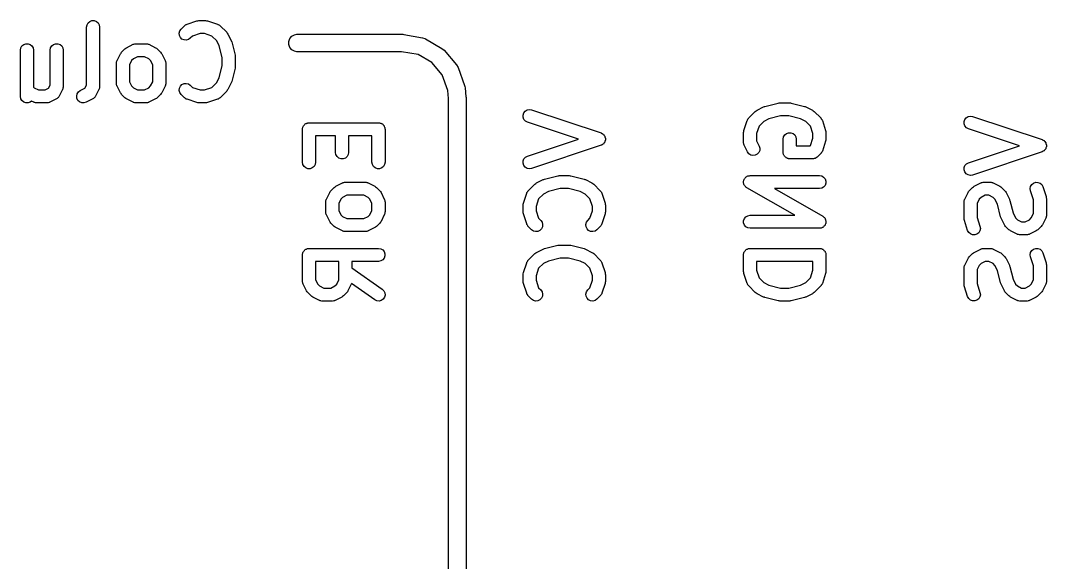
# Model space of a CAD drawing. Extents: x 105.4 to 186.8, y -135.5 to -88.6.
# Drawn here: x 166.42 to 178.24, y -129.3 to -123.06 of the extents above; entities that cross this region are included whole.
import ezdxf

# ---------------------------------------------------------------- set-up
doc = ezdxf.new("R2010")
doc.units = 0
doc.header["$MEASUREMENT"] = 0
doc.layers.add('BLACK', color=7, linetype='CONTINUOUS')

msp = doc.modelspace()

# ---------------------------------------------------------------- linework, layer by layer
at = {"layer": 'BLACK', "linetype": 'CONTINUOUS'}
for p, q in [((167.179, -123.133), (167.184, -123.107)), ((167.179, -123.801), (167.179, -123.133)), ((167.184, -123.107), (167.197, -123.085)), ((167.197, -123.085), (167.217, -123.068)), ((167.217, -123.068), (167.241, -123.059)), ((167.241, -123.059), (167.267, -123.059)), ((167.267, -123.059), (167.292, -123.068)), ((167.292, -123.068), (167.312, -123.085)), ((167.312, -123.085), (167.325, -123.107)), ((167.325, -123.107), (167.329, -123.133)), ((167.329, -123.133), (167.329, -123.819)), ((168.268, -123.156), (168.306, -123.118)), ((168.306, -123.118), (168.31, -123.115)), ((168.31, -123.115), (168.313, -123.112)), ((168.313, -123.112), (168.32, -123.108)), ((168.32, -123.108), (168.328, -123.103)), ((168.328, -123.103), (168.332, -123.102)), ((168.332, -123.102), (168.336, -123.1)), ((168.336, -123.1), (168.45, -123.062)), ((168.45, -123.062), (168.462, -123.06)), ((168.462, -123.06), (168.474, -123.058)), ((168.474, -123.058), (168.55, -123.058)), ((168.55, -123.058), (168.562, -123.06)), ((168.562, -123.06), (168.573, -123.062)), ((168.573, -123.062), (168.688, -123.1)), ((168.688, -123.1), (168.692, -123.102)), ((168.692, -123.102), (168.696, -123.103)), ((168.696, -123.103), (168.703, -123.108)), ((168.703, -123.108), (168.711, -123.112)), ((168.711, -123.112), (168.713, -123.115)), ((168.713, -123.115), (168.717, -123.118)), ((168.717, -123.118), (168.793, -123.194)), ((168.246, -123.203), (168.253, -123.177)), ((168.249, -123.229), (168.246, -123.203)), ((168.26, -123.252), (168.249, -123.229)), ((168.253, -123.177), (168.268, -123.156)), ((168.278, -123.271), (168.26, -123.252)), ((168.302, -123.282), (168.278, -123.271)), ((168.374, -123.262), (168.353, -123.277)), ((168.4, -123.237), (168.374, -123.262)), ((168.486, -123.208), (168.4, -123.237)), ((168.538, -123.208), (168.486, -123.208)), ((168.623, -123.237), (168.538, -123.208)), ((168.679, -123.292), (168.623, -123.237)), ((168.793, -123.194), (168.8, -123.204)), ((168.8, -123.204), (168.807, -123.214)), ((168.807, -123.214), (168.845, -123.29)), ((169.509, -123.299), (169.521, -123.266)), ((169.521, -123.266), (169.543, -123.239)), ((169.543, -123.239), (169.574, -123.222)), ((169.574, -123.222), (169.6, -123.217)), ((169.6, -123.217), (170.824, -123.217)), ((170.824, -123.217), (170.832, -123.219)), ((170.832, -123.219), (170.832, -123.219)), ((170.832, -123.219), (171.05, -123.257)), ((171.05, -123.257), (171.075, -123.266)), ((171.075, -123.266), (171.082, -123.269)), ((171.082, -123.269), (171.273, -123.379)), ((166.418, -123.4), (166.422, -123.374)), ((166.422, -123.374), (166.435, -123.351)), ((166.435, -123.351), (166.455, -123.335)), ((166.455, -123.335), (166.48, -123.326)), ((166.48, -123.326), (166.506, -123.326)), ((166.506, -123.326), (166.53, -123.335)), ((166.53, -123.335), (166.55, -123.351)), ((166.55, -123.351), (166.563, -123.374)), ((166.563, -123.374), (166.568, -123.4)), ((166.76, -123.4), (166.765, -123.374)), ((166.765, -123.374), (166.778, -123.351)), ((166.778, -123.351), (166.798, -123.335)), ((166.798, -123.335), (166.822, -123.326)), ((166.822, -123.326), (166.848, -123.326)), ((166.848, -123.326), (166.873, -123.335)), ((166.873, -123.335), (166.893, -123.351)), ((166.893, -123.351), (166.906, -123.374)), ((166.906, -123.374), (166.91, -123.4)), ((167.582, -123.423), (167.62, -123.385)), ((167.62, -123.385), (167.63, -123.378)), ((167.63, -123.378), (167.64, -123.371)), ((167.64, -123.371), (167.716, -123.332)), ((167.716, -123.332), (167.72, -123.331)), ((167.72, -123.331), (167.724, -123.329)), ((167.724, -123.329), (167.733, -123.328)), ((167.733, -123.328), (167.741, -123.325)), ((167.741, -123.325), (167.745, -123.325)), ((167.745, -123.325), (167.75, -123.325)), ((167.75, -123.325), (167.864, -123.325)), ((167.864, -123.325), (167.868, -123.325)), ((167.868, -123.325), (167.873, -123.325)), ((167.873, -123.325), (167.881, -123.328)), ((167.881, -123.328), (167.89, -123.329)), ((167.89, -123.329), (167.893, -123.331)), ((167.893, -123.331), (167.898, -123.332)), ((167.898, -123.332), (167.974, -123.371)), ((167.974, -123.371), (167.983, -123.378)), ((167.983, -123.378), (167.993, -123.385)), ((167.993, -123.385), (168.031, -123.423)), ((168.328, -123.284), (168.302, -123.282)), ((168.353, -123.277), (168.328, -123.284)), ((168.708, -123.35), (168.679, -123.292)), ((168.741, -123.485), (168.708, -123.35)), ((168.845, -123.29), (168.848, -123.298)), ((168.848, -123.298), (168.851, -123.305)), ((168.851, -123.305), (168.889, -123.458)), ((169.509, -123.335), (169.509, -123.299)), ((169.521, -123.368), (169.509, -123.335)), ((169.543, -123.395), (169.521, -123.368)), ((171.273, -123.379), (171.3, -123.401)), ((166.418, -123.933), (166.418, -123.4)), ((166.568, -123.4), (166.568, -123.826)), ((166.76, -123.801), (166.76, -123.4)), ((166.91, -123.4), (166.91, -123.819)), ((167.53, -123.518), (167.568, -123.442)), ((167.568, -123.442), (167.576, -123.433)), ((167.576, -123.433), (167.582, -123.423)), ((167.718, -123.499), (167.697, -123.52)), ((167.767, -123.475), (167.718, -123.499)), ((167.846, -123.475), (167.767, -123.475)), ((167.896, -123.499), (167.846, -123.475)), ((167.917, -123.52), (167.896, -123.499)), ((168.031, -123.423), (168.038, -123.433)), ((168.038, -123.433), (168.045, -123.442)), ((168.045, -123.442), (168.083, -123.518)), ((168.741, -123.581), (168.741, -123.485)), ((168.889, -123.458), (168.89, -123.467)), ((168.89, -123.467), (168.891, -123.476)), ((168.891, -123.476), (168.891, -123.59)), ((169.574, -123.412), (169.543, -123.395)), ((169.6, -123.417), (169.574, -123.412)), ((170.806, -123.417), (169.6, -123.417)), ((170.997, -123.451), (170.806, -123.417)), ((171.158, -123.543), (170.997, -123.451)), ((171.3, -123.401), (171.442, -123.57)), ((167.522, -123.552), (167.523, -123.548)), ((167.522, -123.781), (167.522, -123.552)), ((167.523, -123.543), (167.525, -123.535)), ((167.523, -123.548), (167.523, -123.543)), ((167.525, -123.535), (167.527, -123.526)), ((167.527, -123.526), (167.529, -123.523)), ((167.529, -123.523), (167.53, -123.518)), ((167.697, -123.52), (167.672, -123.57)), ((167.672, -123.57), (167.672, -123.763)), ((167.941, -123.57), (167.917, -123.52)), ((167.941, -123.763), (167.941, -123.57)), ((168.083, -123.518), (168.085, -123.523)), ((168.085, -123.523), (168.087, -123.526)), ((168.087, -123.526), (168.088, -123.535)), ((168.088, -123.535), (168.091, -123.543)), ((168.091, -123.543), (168.091, -123.548)), ((168.091, -123.548), (168.091, -123.552)), ((168.091, -123.552), (168.091, -123.781)), ((168.708, -123.716), (168.741, -123.581)), ((168.889, -123.608), (168.851, -123.761)), ((168.89, -123.599), (168.889, -123.608)), ((168.891, -123.59), (168.89, -123.599)), ((171.277, -123.685), (171.158, -123.543)), ((171.442, -123.57), (171.459, -123.6)), ((171.459, -123.6), (171.534, -123.808)), ((168.679, -123.774), (168.708, -123.716)), ((171.342, -123.864), (171.277, -123.685)), ((166.568, -123.826), (166.575, -123.833)), ((166.575, -123.833), (166.625, -123.858)), ((166.625, -123.858), (166.703, -123.858)), ((166.703, -123.858), (166.741, -123.839)), ((166.741, -123.839), (166.76, -123.801)), ((166.903, -123.852), (166.864, -123.928)), ((166.904, -123.848), (166.903, -123.852)), ((166.906, -123.844), (166.904, -123.848)), ((166.907, -123.836), (166.906, -123.844)), ((166.91, -123.827), (166.907, -123.836)), ((166.91, -123.819), (166.91, -123.823)), ((166.91, -123.823), (166.91, -123.827)), ((167.107, -123.866), (167.16, -123.839)), ((167.16, -123.839), (167.179, -123.801)), ((167.322, -123.852), (167.283, -123.928)), ((167.323, -123.848), (167.322, -123.852)), ((167.325, -123.844), (167.323, -123.848)), ((167.326, -123.836), (167.325, -123.844)), ((167.329, -123.827), (167.326, -123.836)), ((167.329, -123.819), (167.329, -123.823)), ((167.329, -123.823), (167.329, -123.827)), ((167.523, -123.785), (167.522, -123.781)), ((167.523, -123.789), (167.523, -123.785)), ((167.525, -123.798), (167.523, -123.789)), ((167.527, -123.806), (167.525, -123.798)), ((167.529, -123.81), (167.527, -123.806)), ((167.53, -123.814), (167.529, -123.81)), ((167.568, -123.89), (167.53, -123.814)), ((167.672, -123.763), (167.697, -123.812)), ((167.697, -123.812), (167.718, -123.833)), ((167.718, -123.833), (167.767, -123.858)), ((167.767, -123.858), (167.846, -123.858)), ((167.846, -123.858), (167.896, -123.833)), ((167.896, -123.833), (167.917, -123.812)), ((167.917, -123.812), (167.941, -123.763)), ((168.083, -123.814), (168.045, -123.89)), ((168.085, -123.81), (168.083, -123.814)), ((168.087, -123.806), (168.085, -123.81)), ((168.088, -123.798), (168.087, -123.806)), ((168.091, -123.789), (168.088, -123.798)), ((168.091, -123.781), (168.091, -123.785)), ((168.091, -123.785), (168.091, -123.789)), ((168.246, -123.863), (168.249, -123.837)), ((168.253, -123.888), (168.246, -123.863)), ((168.249, -123.837), (168.26, -123.814)), ((168.26, -123.814), (168.278, -123.795)), ((168.278, -123.795), (168.302, -123.784)), ((168.302, -123.784), (168.328, -123.782)), ((168.328, -123.782), (168.353, -123.789)), ((168.353, -123.789), (168.374, -123.804)), ((168.374, -123.804), (168.4, -123.829)), ((168.4, -123.829), (168.486, -123.858)), ((168.486, -123.858), (168.538, -123.858)), ((168.538, -123.858), (168.623, -123.829)), ((168.623, -123.829), (168.679, -123.774)), ((168.8, -123.862), (168.793, -123.872)), ((168.807, -123.852), (168.8, -123.862)), ((168.845, -123.776), (168.807, -123.852)), ((168.848, -123.768), (168.845, -123.776)), ((168.851, -123.761), (168.848, -123.768)), ((171.534, -123.808), (171.537, -123.82)), ((171.537, -123.82), (171.54, -123.833)), ((171.54, -123.833), (171.549, -123.939)), ((166.422, -123.959), (166.418, -123.933)), ((166.435, -123.981), (166.422, -123.959)), ((166.455, -123.998), (166.435, -123.981)), ((166.831, -123.962), (166.755, -124)), ((166.84, -123.955), (166.831, -123.962)), ((166.849, -123.949), (166.84, -123.955)), ((166.85, -123.948), (166.849, -123.949)), ((166.852, -123.946), (166.85, -123.948)), ((166.858, -123.937), (166.852, -123.946)), ((166.864, -123.928), (166.858, -123.937)), ((167.065, -123.928), (167.071, -123.903)), ((167.068, -123.954), (167.065, -123.928)), ((167.08, -123.978), (167.068, -123.954)), ((167.071, -123.903), (167.086, -123.881)), ((167.099, -123.995), (167.08, -123.978)), ((167.086, -123.881), (167.107, -123.866)), ((167.25, -123.962), (167.174, -124)), ((167.259, -123.955), (167.25, -123.962)), ((167.268, -123.949), (167.259, -123.955)), ((167.269, -123.948), (167.268, -123.949)), ((167.271, -123.946), (167.269, -123.948)), ((167.277, -123.937), (167.271, -123.946)), ((167.283, -123.928), (167.277, -123.937)), ((167.576, -123.9), (167.568, -123.89)), ((167.582, -123.91), (167.576, -123.9)), ((167.62, -123.948), (167.582, -123.91)), ((167.63, -123.955), (167.62, -123.948)), ((167.64, -123.962), (167.63, -123.955)), ((167.716, -124), (167.64, -123.962)), ((167.974, -123.962), (167.898, -124)), ((167.983, -123.955), (167.974, -123.962)), ((167.993, -123.948), (167.983, -123.955)), ((168.031, -123.91), (167.993, -123.948)), ((168.038, -123.9), (168.031, -123.91)), ((168.045, -123.89), (168.038, -123.9)), ((168.268, -123.91), (168.253, -123.888)), ((168.306, -123.948), (168.268, -123.91)), ((168.31, -123.95), (168.306, -123.948)), ((168.313, -123.954), (168.31, -123.95)), ((168.32, -123.958), (168.313, -123.954)), ((168.328, -123.963), (168.32, -123.958)), ((168.332, -123.964), (168.328, -123.963)), ((168.336, -123.966), (168.332, -123.964)), ((168.45, -124.004), (168.336, -123.966)), ((168.688, -123.966), (168.573, -124.004)), ((168.692, -123.964), (168.688, -123.966)), ((168.696, -123.963), (168.692, -123.964)), ((168.703, -123.958), (168.696, -123.963)), ((168.711, -123.954), (168.703, -123.958)), ((168.713, -123.95), (168.711, -123.954)), ((168.717, -123.948), (168.713, -123.95)), ((168.793, -123.872), (168.717, -123.948)), ((171.35, -123.956), (171.342, -123.864)), ((171.35, -134.802), (171.35, -123.956)), ((171.549, -123.939), (171.55, -123.943)), ((171.55, -123.943), (171.55, -134.819)), ((166.48, -124.007), (166.455, -123.998)), ((166.506, -124.007), (166.48, -124.007)), ((166.53, -123.998), (166.506, -124.007)), ((166.545, -123.986), (166.53, -123.998)), ((166.573, -124), (166.545, -123.986)), ((166.577, -124.001), (166.573, -124)), ((166.581, -124.003), (166.577, -124.001)), ((166.59, -124.005), (166.581, -124.003)), ((166.598, -124.007), (166.59, -124.005)), ((166.603, -124.007), (166.598, -124.007)), ((166.607, -124.008), (166.603, -124.007)), ((166.721, -124.008), (166.607, -124.008)), ((166.725, -124.007), (166.721, -124.008)), ((166.73, -124.007), (166.725, -124.007)), ((166.738, -124.005), (166.73, -124.007)), ((166.747, -124.003), (166.738, -124.005)), ((166.751, -124.001), (166.747, -124.003)), ((166.755, -124), (166.751, -124.001)), ((167.123, -124.006), (167.099, -123.995)), ((167.149, -124.007), (167.123, -124.006)), ((167.174, -124), (167.149, -124.007)), ((167.72, -124.001), (167.716, -124)), ((167.724, -124.003), (167.72, -124.001)), ((167.733, -124.005), (167.724, -124.003)), ((167.741, -124.007), (167.733, -124.005)), ((167.745, -124.007), (167.741, -124.007)), ((167.75, -124.008), (167.745, -124.007)), ((167.864, -124.008), (167.75, -124.008)), ((167.868, -124.007), (167.864, -124.008)), ((167.873, -124.007), (167.868, -124.007)), ((167.881, -124.005), (167.873, -124.007)), ((167.89, -124.003), (167.881, -124.005)), ((167.893, -124.001), (167.89, -124.003)), ((167.898, -124), (167.893, -124.001)), ((168.462, -124.006), (168.45, -124.004)), ((168.474, -124.008), (168.462, -124.006)), ((168.55, -124.008), (168.474, -124.008)), ((168.562, -124.006), (168.55, -124.008)), ((168.573, -124.004), (168.562, -124.006)), ((172.232, -124.102), (172.254, -124.088)), ((172.254, -124.088), (172.28, -124.083)), ((172.28, -124.083), (172.306, -124.087)), ((172.306, -124.087), (173.106, -124.353)), ((174.883, -124.105), (174.893, -124.098)), ((174.893, -124.098), (174.903, -124.091)), ((174.903, -124.091), (174.979, -124.053)), ((174.979, -124.053), (174.987, -124.05)), ((174.987, -124.05), (174.994, -124.047)), ((174.994, -124.047), (175.147, -124.009)), ((175.147, -124.009), (175.156, -124.008)), ((175.156, -124.008), (175.165, -124.007)), ((175.165, -124.007), (175.279, -124.007)), ((175.279, -124.007), (175.288, -124.008)), ((175.288, -124.008), (175.297, -124.009)), ((175.297, -124.009), (175.45, -124.047)), ((175.45, -124.047), (175.457, -124.05)), ((175.457, -124.05), (175.465, -124.053)), ((175.465, -124.053), (175.541, -124.091)), ((175.541, -124.091), (175.551, -124.098)), ((175.551, -124.098), (175.561, -124.105)), ((172.208, -124.147), (172.216, -124.122)), ((172.208, -124.173), (172.208, -124.147)), ((172.218, -124.197), (172.208, -124.173)), ((172.216, -124.122), (172.232, -124.102)), ((172.235, -124.217), (172.218, -124.197)), ((172.258, -124.229), (172.235, -124.217)), ((174.751, -124.325), (174.789, -124.21)), ((174.789, -124.21), (174.791, -124.207)), ((174.791, -124.207), (174.792, -124.202)), ((174.792, -124.202), (174.797, -124.195)), ((174.797, -124.195), (174.801, -124.188)), ((174.801, -124.188), (174.804, -124.185)), ((174.804, -124.185), (174.807, -124.181)), ((174.807, -124.181), (174.883, -124.105)), ((175.039, -124.191), (174.981, -124.22)), ((175.174, -124.157), (175.039, -124.191)), ((175.27, -124.157), (175.174, -124.157)), ((175.405, -124.191), (175.27, -124.157)), ((175.463, -124.22), (175.405, -124.191)), ((175.561, -124.105), (175.637, -124.181)), ((175.637, -124.181), (175.639, -124.185)), ((175.639, -124.185), (175.643, -124.188)), ((175.643, -124.188), (175.647, -124.195)), ((175.647, -124.195), (175.652, -124.202)), ((175.652, -124.202), (175.653, -124.207)), ((175.653, -124.207), (175.655, -124.21)), ((175.655, -124.21), (175.693, -124.325)), ((177.288, -124.223), (177.296, -124.198)), ((177.296, -124.198), (177.312, -124.178)), ((177.312, -124.178), (177.334, -124.164)), ((177.334, -124.164), (177.36, -124.159)), ((177.36, -124.159), (177.386, -124.163)), ((177.386, -124.163), (178.186, -124.43)), ((169.667, -124.31), (169.668, -124.304)), ((169.667, -124.691), (169.667, -124.31)), ((169.668, -124.297), (169.67, -124.291)), ((169.668, -124.304), (169.668, -124.297)), ((169.67, -124.291), (169.671, -124.285)), ((169.671, -124.285), (169.675, -124.279)), ((169.675, -124.279), (169.677, -124.273)), ((169.677, -124.273), (169.681, -124.268)), ((169.681, -124.268), (169.684, -124.262)), ((169.684, -124.262), (169.689, -124.258)), ((169.689, -124.258), (169.694, -124.253)), ((169.694, -124.253), (169.699, -124.25)), ((169.699, -124.25), (169.704, -124.245)), ((169.704, -124.245), (169.711, -124.243)), ((169.711, -124.243), (169.716, -124.24)), ((169.716, -124.24), (169.723, -124.239)), ((169.723, -124.239), (169.729, -124.236)), ((169.729, -124.236), (169.735, -124.236)), ((169.735, -124.236), (169.742, -124.235)), ((169.742, -124.235), (170.542, -124.235)), ((170.542, -124.235), (170.548, -124.236)), ((170.548, -124.236), (170.555, -124.236)), ((170.555, -124.236), (170.561, -124.239)), ((170.561, -124.239), (170.568, -124.24)), ((170.568, -124.24), (170.573, -124.243)), ((170.573, -124.243), (170.579, -124.245)), ((170.579, -124.245), (170.584, -124.25)), ((170.584, -124.25), (170.59, -124.253)), ((170.59, -124.253), (170.594, -124.258)), ((170.594, -124.258), (170.599, -124.262)), ((170.599, -124.262), (170.603, -124.268)), ((170.603, -124.268), (170.607, -124.273)), ((170.607, -124.273), (170.609, -124.279)), ((170.609, -124.279), (170.612, -124.285)), ((170.612, -124.285), (170.614, -124.291)), ((170.614, -124.291), (170.616, -124.297)), ((170.616, -124.297), (170.616, -124.304)), ((170.616, -124.304), (170.617, -124.31)), ((170.617, -124.31), (170.617, -124.691)), ((172.845, -124.425), (172.258, -124.229)), ((174.749, -124.337), (174.751, -124.325)), ((174.926, -124.275), (174.897, -124.361)), ((174.981, -124.22), (174.926, -124.275)), ((175.518, -124.275), (175.463, -124.22)), ((175.547, -124.361), (175.518, -124.275)), ((175.693, -124.325), (175.695, -124.337)), ((177.288, -124.249), (177.288, -124.223)), ((177.298, -124.273), (177.288, -124.249)), ((177.315, -124.293), (177.298, -124.273)), ((177.338, -124.305), (177.315, -124.293)), ((177.925, -124.501), (177.338, -124.305)), ((170.048, -124.385), (169.817, -124.385)), ((169.817, -124.385), (169.817, -124.691)), ((170.048, -124.577), (170.048, -124.385)), ((170.467, -124.385), (170.198, -124.385)), ((170.198, -124.385), (170.198, -124.577)), ((170.467, -124.691), (170.467, -124.385)), ((172.258, -124.62), (172.845, -124.425)), ((173.106, -124.353), (173.107, -124.354)), ((173.107, -124.354), (173.109, -124.355)), ((173.109, -124.355), (173.119, -124.361)), ((173.119, -124.361), (173.129, -124.366)), ((173.129, -124.366), (173.13, -124.367)), ((173.13, -124.367), (173.132, -124.369)), ((173.132, -124.369), (173.139, -124.377)), ((173.139, -124.377), (173.146, -124.385)), ((173.146, -124.385), (173.147, -124.387)), ((173.147, -124.387), (173.148, -124.389)), ((173.148, -124.389), (173.151, -124.399)), ((173.151, -124.45), (173.148, -124.46)), ((173.151, -124.399), (173.155, -124.41)), ((173.155, -124.44), (173.151, -124.45)), ((173.155, -124.41), (173.155, -124.412)), ((173.155, -124.412), (173.156, -124.414)), ((173.156, -124.436), (173.155, -124.438)), ((173.155, -124.438), (173.155, -124.44)), ((173.156, -124.414), (173.156, -124.425)), ((173.156, -124.425), (173.156, -124.436)), ((174.747, -124.348), (174.749, -124.337)), ((174.747, -124.463), (174.747, -124.348)), ((174.897, -124.361), (174.897, -124.445)), ((174.897, -124.445), (174.927, -124.505)), ((175.204, -124.425), (175.209, -124.399)), ((175.204, -124.577), (175.204, -124.425)), ((175.209, -124.399), (175.222, -124.376)), ((175.222, -124.376), (175.242, -124.36)), ((175.242, -124.36), (175.266, -124.351)), ((175.266, -124.351), (175.292, -124.351)), ((175.292, -124.351), (175.317, -124.36)), ((175.317, -124.36), (175.337, -124.376)), ((175.337, -124.376), (175.35, -124.399)), ((175.35, -124.399), (175.354, -124.425)), ((175.354, -124.425), (175.354, -124.502)), ((175.518, -124.498), (175.547, -124.412)), ((175.547, -124.412), (175.547, -124.361)), ((175.693, -124.448), (175.655, -124.563)), ((175.695, -124.436), (175.693, -124.448)), ((175.695, -124.337), (175.697, -124.348)), ((175.697, -124.425), (175.695, -124.436)), ((175.697, -124.348), (175.697, -124.425)), ((178.186, -124.43), (178.187, -124.431)), ((178.187, -124.431), (178.189, -124.431)), ((178.189, -124.431), (178.199, -124.437)), ((178.199, -124.437), (178.209, -124.442)), ((178.209, -124.442), (178.21, -124.444)), ((178.21, -124.444), (178.212, -124.445)), ((178.212, -124.445), (178.219, -124.453)), ((178.219, -124.453), (178.226, -124.462)), ((173.106, -124.496), (172.306, -124.762)), ((173.107, -124.495), (173.106, -124.496)), ((173.109, -124.494), (173.107, -124.495)), ((173.119, -124.489), (173.109, -124.494)), ((173.129, -124.483), (173.119, -124.489)), ((173.13, -124.482), (173.129, -124.483)), ((173.132, -124.481), (173.13, -124.482)), ((173.139, -124.472), (173.132, -124.481)), ((173.146, -124.464), (173.139, -124.472)), ((173.147, -124.462), (173.146, -124.464)), ((173.148, -124.46), (173.147, -124.462)), ((174.748, -124.467), (174.747, -124.463)), ((174.747, -124.471), (174.748, -124.467)), ((174.75, -124.48), (174.747, -124.471)), ((174.751, -124.488), (174.75, -124.48)), ((174.754, -124.492), (174.751, -124.488)), ((174.755, -124.496), (174.754, -124.492)), ((174.793, -124.572), (174.755, -124.496)), ((174.808, -124.593), (174.793, -124.572)), ((174.933, -124.556), (174.923, -124.58)), ((174.927, -124.505), (174.935, -124.53)), ((174.935, -124.53), (174.933, -124.556)), ((175.354, -124.502), (175.515, -124.502)), ((175.515, -124.502), (175.518, -124.498)), ((175.652, -124.571), (175.647, -124.578)), ((175.653, -124.566), (175.652, -124.571)), ((175.655, -124.563), (175.653, -124.566)), ((177.338, -124.696), (177.925, -124.501)), ((178.186, -124.572), (177.386, -124.839)), ((178.187, -124.571), (178.186, -124.572)), ((178.189, -124.571), (178.187, -124.571)), ((178.199, -124.565), (178.189, -124.571)), ((178.209, -124.56), (178.199, -124.565)), ((178.21, -124.558), (178.209, -124.56)), ((178.212, -124.557), (178.21, -124.558)), ((178.219, -124.548), (178.212, -124.557)), ((178.226, -124.54), (178.219, -124.548)), ((178.226, -124.462), (178.227, -124.463)), ((178.227, -124.538), (178.226, -124.54)), ((178.227, -124.463), (178.228, -124.465)), ((178.228, -124.537), (178.227, -124.538)), ((178.228, -124.465), (178.231, -124.476)), ((178.231, -124.526), (178.228, -124.537)), ((178.231, -124.476), (178.235, -124.486)), ((178.235, -124.516), (178.231, -124.526)), ((178.235, -124.486), (178.235, -124.488)), ((178.235, -124.488), (178.236, -124.49)), ((178.236, -124.512), (178.235, -124.514)), ((178.235, -124.514), (178.235, -124.516)), ((178.236, -124.49), (178.236, -124.501)), ((178.236, -124.501), (178.236, -124.512)), ((170.052, -124.603), (170.048, -124.577)), ((170.065, -124.625), (170.052, -124.603)), ((170.085, -124.642), (170.065, -124.625)), ((170.11, -124.651), (170.085, -124.642)), ((170.136, -124.651), (170.11, -124.651)), ((170.16, -124.642), (170.136, -124.651)), ((170.18, -124.625), (170.16, -124.642)), ((170.193, -124.603), (170.18, -124.625)), ((170.198, -124.577), (170.193, -124.603)), ((172.208, -124.676), (172.218, -124.652)), ((172.208, -124.702), (172.208, -124.676)), ((172.218, -124.652), (172.235, -124.633)), ((172.235, -124.633), (172.258, -124.62)), ((174.83, -124.608), (174.808, -124.593)), ((174.856, -124.614), (174.83, -124.608)), ((174.881, -124.611), (174.856, -124.614)), ((174.905, -124.599), (174.881, -124.611)), ((174.923, -124.58), (174.905, -124.599)), ((175.205, -124.583), (175.204, -124.577)), ((175.205, -124.59), (175.205, -124.583)), ((175.207, -124.596), (175.205, -124.59)), ((175.209, -124.603), (175.207, -124.596)), ((175.212, -124.608), (175.209, -124.603)), ((175.214, -124.615), (175.212, -124.608)), ((175.218, -124.62), (175.214, -124.615)), ((175.222, -124.625), (175.218, -124.62)), ((175.227, -124.629), (175.222, -124.625)), ((175.231, -124.634), (175.227, -124.629)), ((175.237, -124.638), (175.231, -124.634)), ((175.242, -124.642), (175.237, -124.638)), ((175.248, -124.644), (175.242, -124.642)), ((175.253, -124.648), (175.248, -124.644)), ((175.26, -124.649), (175.253, -124.648)), ((175.266, -124.651), (175.26, -124.649)), ((175.273, -124.651), (175.266, -124.651)), ((175.279, -124.652), (175.273, -124.651)), ((175.546, -124.652), (175.279, -124.652)), ((175.549, -124.651), (175.546, -124.652)), ((175.552, -124.652), (175.549, -124.651)), ((175.562, -124.649), (175.552, -124.652)), ((175.571, -124.648), (175.562, -124.649)), ((175.574, -124.646), (175.571, -124.648)), ((175.577, -124.645), (175.574, -124.646)), ((175.585, -124.639), (175.577, -124.645)), ((175.594, -124.634), (175.585, -124.639)), ((175.596, -124.632), (175.594, -124.634)), ((175.599, -124.63), (175.596, -124.632)), ((175.637, -124.592), (175.599, -124.63)), ((175.639, -124.588), (175.637, -124.592)), ((175.643, -124.586), (175.639, -124.588)), ((175.647, -124.578), (175.643, -124.586)), ((169.671, -124.717), (169.667, -124.691)), ((169.684, -124.74), (169.671, -124.717)), ((169.704, -124.756), (169.684, -124.74)), ((169.729, -124.765), (169.704, -124.756)), ((169.755, -124.765), (169.729, -124.765)), ((169.779, -124.756), (169.755, -124.765)), ((169.799, -124.74), (169.779, -124.756)), ((169.812, -124.717), (169.799, -124.74)), ((169.817, -124.691), (169.812, -124.717)), ((170.471, -124.717), (170.467, -124.691)), ((170.484, -124.74), (170.471, -124.717)), ((170.504, -124.756), (170.484, -124.74)), ((170.529, -124.765), (170.504, -124.756)), ((170.555, -124.765), (170.529, -124.765)), ((170.579, -124.756), (170.555, -124.765)), ((170.599, -124.74), (170.579, -124.756)), ((170.612, -124.717), (170.599, -124.74)), ((170.617, -124.691), (170.612, -124.717)), ((172.216, -124.727), (172.208, -124.702)), ((172.232, -124.747), (172.216, -124.727)), ((172.254, -124.761), (172.232, -124.747)), ((172.28, -124.766), (172.254, -124.761)), ((172.306, -124.762), (172.28, -124.766)), ((177.288, -124.752), (177.298, -124.728)), ((177.288, -124.779), (177.288, -124.752)), ((177.296, -124.803), (177.288, -124.779)), ((177.312, -124.824), (177.296, -124.803)), ((177.298, -124.728), (177.315, -124.709)), ((177.315, -124.709), (177.338, -124.696)), ((170.132, -124.928), (170.135, -124.926)), ((170.135, -124.926), (170.144, -124.924)), ((170.144, -124.924), (170.152, -124.922)), ((170.152, -124.922), (170.157, -124.922)), ((170.157, -124.922), (170.161, -124.921)), ((170.161, -124.921), (170.39, -124.921)), ((170.39, -124.921), (170.394, -124.922)), ((170.394, -124.922), (170.398, -124.922)), ((170.398, -124.922), (170.407, -124.924)), ((170.407, -124.924), (170.415, -124.926)), ((170.415, -124.926), (170.419, -124.928)), ((172.363, -124.929), (172.439, -124.891)), ((172.439, -124.891), (172.447, -124.889)), ((172.447, -124.889), (172.454, -124.885)), ((172.454, -124.885), (172.607, -124.847)), ((172.607, -124.847), (172.616, -124.846)), ((172.616, -124.846), (172.625, -124.845)), ((172.625, -124.845), (172.739, -124.845)), ((172.739, -124.845), (172.748, -124.846)), ((172.748, -124.846), (172.757, -124.847)), ((172.757, -124.847), (172.91, -124.885)), ((172.91, -124.885), (172.917, -124.889)), ((172.917, -124.889), (172.925, -124.891)), ((172.925, -124.891), (173.001, -124.929)), ((174.747, -124.92), (174.748, -124.914)), ((174.748, -124.927), (174.747, -124.92)), ((174.748, -124.907), (174.75, -124.901)), ((174.748, -124.914), (174.748, -124.907)), ((174.75, -124.901), (174.751, -124.895)), ((174.751, -124.895), (174.755, -124.889)), ((174.755, -124.889), (174.757, -124.882)), ((174.757, -124.882), (174.761, -124.877)), ((174.761, -124.877), (174.764, -124.872)), ((174.764, -124.872), (174.769, -124.868)), ((174.769, -124.868), (174.774, -124.862)), ((174.774, -124.862), (174.779, -124.859)), ((174.779, -124.859), (174.784, -124.855)), ((174.784, -124.855), (174.79, -124.853)), ((174.79, -124.853), (174.796, -124.849)), ((174.796, -124.849), (174.803, -124.848)), ((174.803, -124.848), (174.809, -124.846)), ((174.809, -124.846), (174.815, -124.846)), ((174.815, -124.846), (174.822, -124.845)), ((174.822, -124.845), (175.622, -124.845)), ((175.622, -124.845), (175.648, -124.849)), ((175.648, -124.849), (175.67, -124.862)), ((175.67, -124.862), (175.687, -124.882)), ((175.687, -124.882), (175.696, -124.907)), ((175.696, -124.907), (175.696, -124.933)), ((177.334, -124.837), (177.312, -124.824)), ((177.36, -124.842), (177.334, -124.837)), ((177.386, -124.839), (177.36, -124.842)), ((177.485, -124.928), (177.489, -124.926)), ((177.489, -124.926), (177.497, -124.924)), ((177.497, -124.924), (177.506, -124.922)), ((177.506, -124.922), (177.51, -124.922)), ((177.51, -124.922), (177.514, -124.921)), ((177.514, -124.921), (177.59, -124.921)), ((177.59, -124.921), (177.595, -124.922)), ((177.595, -124.922), (177.599, -124.922)), ((177.599, -124.922), (177.607, -124.924)), ((177.607, -124.924), (177.616, -124.926)), ((177.616, -124.926), (177.62, -124.928)), ((178.088, -124.93), (178.113, -124.922)), ((178.113, -124.922), (178.139, -124.923)), ((178.139, -124.923), (178.163, -124.932)), ((169.941, -125.115), (169.98, -125.039)), ((169.98, -125.039), (169.987, -125.029)), ((169.987, -125.029), (169.994, -125.019)), ((169.994, -125.019), (170.032, -124.981)), ((170.032, -124.981), (170.042, -124.974)), ((170.042, -124.974), (170.051, -124.967)), ((170.051, -124.967), (170.127, -124.929)), ((170.127, -124.929), (170.132, -124.928)), ((170.419, -124.928), (170.423, -124.929)), ((170.423, -124.929), (170.499, -124.967)), ((170.499, -124.967), (170.509, -124.974)), ((170.509, -124.974), (170.519, -124.981)), ((170.519, -124.981), (170.557, -125.019)), ((170.557, -125.019), (170.564, -125.029)), ((170.564, -125.029), (170.571, -125.039)), ((170.571, -125.039), (170.609, -125.115)), ((172.249, -125.049), (172.251, -125.045)), ((172.251, -125.045), (172.252, -125.041)), ((172.252, -125.041), (172.257, -125.033)), ((172.257, -125.033), (172.261, -125.026)), ((172.261, -125.026), (172.264, -125.023)), ((172.264, -125.023), (172.267, -125.019)), ((172.267, -125.019), (172.343, -124.943)), ((172.343, -124.943), (172.353, -124.936)), ((172.353, -124.936), (172.363, -124.929)), ((172.499, -125.029), (172.441, -125.058)), ((172.634, -124.995), (172.499, -125.029)), ((172.73, -124.995), (172.634, -124.995)), ((172.865, -125.029), (172.73, -124.995)), ((172.923, -125.058), (172.865, -125.029)), ((173.001, -124.929), (173.011, -124.936)), ((173.011, -124.936), (173.021, -124.943)), ((173.021, -124.943), (173.097, -125.019)), ((173.097, -125.019), (173.099, -125.023)), ((173.099, -125.023), (173.103, -125.026)), ((173.103, -125.026), (173.107, -125.033)), ((173.107, -125.033), (173.112, -125.041)), ((173.112, -125.041), (173.113, -125.045)), ((173.113, -125.045), (173.115, -125.049)), ((174.748, -124.933), (174.748, -124.927)), ((174.75, -124.939), (174.748, -124.933)), ((174.752, -124.946), (174.75, -124.939)), ((174.755, -124.951), (174.752, -124.946)), ((174.757, -124.957), (174.755, -124.951)), ((174.761, -124.963), (174.757, -124.957)), ((174.765, -124.968), (174.761, -124.963)), ((174.77, -124.972), (174.765, -124.968)), ((174.774, -124.977), (174.77, -124.972)), ((174.78, -124.981), (174.774, -124.977)), ((174.785, -124.985), (174.78, -124.981)), ((175.339, -125.302), (174.785, -124.985)), ((175.622, -124.995), (175.104, -124.995)), ((175.104, -124.995), (175.659, -125.312)), ((175.648, -124.99), (175.622, -124.995)), ((175.67, -124.977), (175.648, -124.99)), ((175.687, -124.957), (175.67, -124.977)), ((175.696, -124.933), (175.687, -124.957)), ((177.295, -125.115), (177.333, -125.039)), ((177.333, -125.039), (177.34, -125.029)), ((177.34, -125.029), (177.347, -125.019)), ((177.347, -125.019), (177.385, -124.981)), ((177.385, -124.981), (177.395, -124.974)), ((177.395, -124.974), (177.405, -124.967)), ((177.405, -124.967), (177.481, -124.929)), ((177.481, -124.929), (177.485, -124.928)), ((177.62, -124.928), (177.624, -124.929)), ((177.624, -124.929), (177.7, -124.967)), ((177.7, -124.967), (177.71, -124.974)), ((177.71, -124.974), (177.72, -124.981)), ((177.72, -124.981), (177.758, -125.019)), ((177.758, -125.019), (177.765, -125.029)), ((177.765, -125.029), (177.772, -125.039)), ((177.772, -125.039), (177.81, -125.115)), ((178.049, -124.994), (178.054, -124.969)), ((178.053, -125.02), (178.049, -124.994)), ((178.087, -125.123), (178.053, -125.02)), ((178.054, -124.969), (178.068, -124.946)), ((178.068, -124.946), (178.088, -124.93)), ((178.163, -124.932), (178.183, -124.949)), ((178.183, -124.949), (178.195, -124.972)), ((178.195, -124.972), (178.233, -125.087)), ((169.934, -125.14), (169.937, -125.131)), ((169.934, -125.144), (169.934, -125.14)), ((169.934, -125.148), (169.934, -125.144)), ((169.934, -125.263), (169.934, -125.148)), ((169.937, -125.131), (169.938, -125.123)), ((169.938, -125.123), (169.94, -125.119)), ((169.94, -125.119), (169.941, -125.115)), ((170.108, -125.117), (170.084, -125.166)), ((170.129, -125.096), (170.108, -125.117)), ((170.179, -125.071), (170.129, -125.096)), ((170.372, -125.071), (170.179, -125.071)), ((170.421, -125.096), (170.372, -125.071)), ((170.442, -125.117), (170.421, -125.096)), ((170.467, -125.166), (170.442, -125.117)), ((170.609, -125.115), (170.61, -125.119)), ((170.61, -125.119), (170.612, -125.123)), ((170.612, -125.123), (170.614, -125.131)), ((170.614, -125.131), (170.616, -125.14)), ((170.616, -125.14), (170.616, -125.144)), ((170.616, -125.144), (170.617, -125.148)), ((170.617, -125.148), (170.617, -125.263)), ((172.209, -125.175), (172.211, -125.163)), ((172.211, -125.163), (172.249, -125.049)), ((172.386, -125.113), (172.357, -125.199)), ((172.441, -125.058), (172.386, -125.113)), ((172.978, -125.113), (172.923, -125.058)), ((173.007, -125.199), (172.978, -125.113)), ((173.115, -125.049), (173.153, -125.163)), ((173.153, -125.163), (173.155, -125.175)), ((177.287, -125.14), (177.29, -125.131)), ((177.288, -125.144), (177.287, -125.14)), ((177.287, -125.148), (177.288, -125.144)), ((177.287, -125.339), (177.287, -125.148)), ((177.29, -125.131), (177.291, -125.123)), ((177.291, -125.123), (177.294, -125.119)), ((177.294, -125.119), (177.295, -125.115)), ((177.462, -125.117), (177.437, -125.166)), ((177.483, -125.096), (177.462, -125.117)), ((177.532, -125.071), (177.483, -125.096)), ((177.573, -125.071), (177.532, -125.071)), ((177.622, -125.096), (177.573, -125.071)), ((177.643, -125.117), (177.622, -125.096)), ((177.672, -125.175), (177.643, -125.117)), ((177.81, -125.115), (177.812, -125.123)), ((177.812, -125.123), (177.816, -125.13)), ((177.816, -125.13), (177.852, -125.275)), ((178.087, -125.283), (178.087, -125.123)), ((178.233, -125.087), (178.235, -125.099)), ((178.235, -125.099), (178.237, -125.11)), ((178.237, -125.11), (178.237, -125.301)), ((169.934, -125.267), (169.934, -125.263)), ((169.934, -125.271), (169.934, -125.267)), ((169.937, -125.28), (169.934, -125.271)), ((169.938, -125.288), (169.937, -125.28)), ((170.084, -125.166), (170.084, -125.245)), ((170.084, -125.245), (170.108, -125.295)), ((170.442, -125.295), (170.467, -125.245)), ((170.467, -125.245), (170.467, -125.166)), ((170.614, -125.28), (170.612, -125.288)), ((170.616, -125.271), (170.614, -125.28)), ((170.617, -125.263), (170.616, -125.267)), ((170.616, -125.267), (170.616, -125.271)), ((172.207, -125.187), (172.209, -125.175)), ((172.207, -125.263), (172.207, -125.187)), ((172.209, -125.275), (172.207, -125.263)), ((172.211, -125.286), (172.209, -125.275)), ((172.357, -125.199), (172.357, -125.251)), ((172.357, -125.251), (172.386, -125.337)), ((172.978, -125.337), (173.007, -125.251)), ((173.007, -125.251), (173.007, -125.199)), ((173.155, -125.275), (173.153, -125.286)), ((173.155, -125.175), (173.157, -125.187)), ((173.157, -125.263), (173.155, -125.275)), ((173.157, -125.187), (173.157, -125.263)), ((177.437, -125.166), (177.437, -125.327)), ((177.708, -125.319), (177.672, -125.175)), ((177.852, -125.275), (177.881, -125.333)), ((169.94, -125.292), (169.938, -125.288)), ((169.941, -125.296), (169.94, -125.292)), ((169.98, -125.372), (169.941, -125.296)), ((169.987, -125.382), (169.98, -125.372)), ((169.994, -125.392), (169.987, -125.382)), ((170.032, -125.43), (169.994, -125.392)), ((170.108, -125.295), (170.129, -125.315)), ((170.129, -125.315), (170.179, -125.34)), ((170.179, -125.34), (170.372, -125.34)), ((170.372, -125.34), (170.421, -125.315)), ((170.421, -125.315), (170.442, -125.295)), ((170.557, -125.392), (170.519, -125.43)), ((170.564, -125.382), (170.557, -125.392)), ((170.571, -125.372), (170.564, -125.382)), ((170.609, -125.296), (170.571, -125.372)), ((170.61, -125.292), (170.609, -125.296)), ((170.612, -125.288), (170.61, -125.292)), ((172.249, -125.401), (172.211, -125.286)), ((172.386, -125.337), (172.411, -125.362)), ((172.411, -125.362), (172.426, -125.383)), ((172.426, -125.383), (172.433, -125.409)), ((172.931, -125.409), (172.938, -125.383)), ((172.938, -125.383), (172.953, -125.362)), ((172.953, -125.362), (172.978, -125.337)), ((173.153, -125.286), (173.115, -125.401)), ((174.748, -125.364), (174.757, -125.34)), ((174.748, -125.39), (174.748, -125.364)), ((174.757, -125.415), (174.748, -125.39)), ((174.757, -125.34), (174.774, -125.32)), ((174.774, -125.32), (174.796, -125.307)), ((174.796, -125.307), (174.822, -125.302)), ((174.822, -125.302), (175.339, -125.302)), ((175.659, -125.312), (175.664, -125.316)), ((175.664, -125.316), (175.67, -125.32)), ((175.67, -125.32), (175.674, -125.324)), ((175.674, -125.324), (175.679, -125.329)), ((175.679, -125.329), (175.683, -125.334)), ((175.683, -125.334), (175.687, -125.34)), ((175.687, -125.34), (175.689, -125.346)), ((175.689, -125.346), (175.692, -125.351)), ((175.692, -125.351), (175.693, -125.358)), ((175.694, -125.396), (175.692, -125.402)), ((175.693, -125.358), (175.696, -125.364)), ((175.696, -125.39), (175.694, -125.396)), ((175.696, -125.364), (175.696, -125.37)), ((175.696, -125.37), (175.697, -125.377)), ((175.697, -125.377), (175.696, -125.383)), ((175.696, -125.383), (175.696, -125.39)), ((177.289, -125.351), (177.287, -125.339)), ((177.291, -125.363), (177.289, -125.351)), ((177.329, -125.477), (177.291, -125.363)), ((177.437, -125.327), (177.471, -125.429)), ((177.712, -125.327), (177.708, -125.319)), ((177.714, -125.334), (177.712, -125.327)), ((177.752, -125.411), (177.714, -125.334)), ((177.881, -125.333), (177.902, -125.353)), ((177.902, -125.353), (177.951, -125.378)), ((177.951, -125.378), (177.992, -125.378)), ((177.992, -125.378), (178.041, -125.353)), ((178.041, -125.353), (178.062, -125.333)), ((178.062, -125.333), (178.087, -125.283)), ((178.229, -125.334), (178.191, -125.411)), ((178.23, -125.33), (178.229, -125.334)), ((178.232, -125.326), (178.23, -125.33)), ((178.234, -125.318), (178.232, -125.326)), ((178.236, -125.309), (178.234, -125.318)), ((178.237, -125.301), (178.236, -125.305)), ((178.236, -125.305), (178.236, -125.309)), ((170.042, -125.437), (170.032, -125.43)), ((170.051, -125.444), (170.042, -125.437)), ((170.127, -125.482), (170.051, -125.444)), ((170.132, -125.483), (170.127, -125.482)), ((170.135, -125.486), (170.132, -125.483)), ((170.144, -125.487), (170.135, -125.486)), ((170.152, -125.49), (170.144, -125.487)), ((170.157, -125.489), (170.152, -125.49)), ((170.161, -125.49), (170.157, -125.489)), ((170.39, -125.49), (170.161, -125.49)), ((170.394, -125.489), (170.39, -125.49)), ((170.398, -125.49), (170.394, -125.489)), ((170.407, -125.487), (170.398, -125.49)), ((170.415, -125.486), (170.407, -125.487)), ((170.419, -125.483), (170.415, -125.486)), ((170.423, -125.482), (170.419, -125.483)), ((170.499, -125.444), (170.423, -125.482)), ((170.509, -125.437), (170.499, -125.444)), ((170.519, -125.43), (170.509, -125.437)), ((172.251, -125.405), (172.249, -125.401)), ((172.252, -125.409), (172.251, -125.405)), ((172.257, -125.416), (172.252, -125.409)), ((172.261, -125.424), (172.257, -125.416)), ((172.264, -125.427), (172.261, -125.424)), ((172.267, -125.43), (172.264, -125.427)), ((172.305, -125.468), (172.267, -125.43)), ((172.326, -125.483), (172.305, -125.468)), ((172.352, -125.49), (172.326, -125.483)), ((172.378, -125.488), (172.352, -125.49)), ((172.401, -125.477), (172.378, -125.488)), ((172.42, -125.458), (172.401, -125.477)), ((172.431, -125.435), (172.42, -125.458)), ((172.433, -125.409), (172.431, -125.435)), ((172.933, -125.435), (172.931, -125.409)), ((172.944, -125.458), (172.933, -125.435)), ((172.963, -125.477), (172.944, -125.458)), ((172.986, -125.488), (172.963, -125.477)), ((173.012, -125.49), (172.986, -125.488)), ((173.037, -125.483), (173.012, -125.49)), ((173.059, -125.468), (173.037, -125.483)), ((173.097, -125.43), (173.059, -125.468)), ((173.099, -125.427), (173.097, -125.43)), ((173.103, -125.424), (173.099, -125.427)), ((173.107, -125.416), (173.103, -125.424)), ((173.112, -125.409), (173.107, -125.416)), ((173.113, -125.405), (173.112, -125.409)), ((173.115, -125.401), (173.113, -125.405)), ((174.774, -125.434), (174.757, -125.415)), ((174.796, -125.448), (174.774, -125.434)), ((174.822, -125.452), (174.796, -125.448)), ((175.622, -125.452), (174.822, -125.452)), ((175.629, -125.451), (175.622, -125.452)), ((175.635, -125.451), (175.629, -125.451)), ((175.641, -125.449), (175.635, -125.451)), ((175.648, -125.448), (175.641, -125.449)), ((175.653, -125.444), (175.648, -125.448)), ((175.66, -125.442), (175.653, -125.444)), ((175.665, -125.438), (175.66, -125.442)), ((175.67, -125.434), (175.665, -125.438)), ((175.674, -125.429), (175.67, -125.434)), ((175.68, -125.425), (175.674, -125.429)), ((175.683, -125.419), (175.68, -125.425)), ((175.687, -125.415), (175.683, -125.419)), ((175.689, -125.408), (175.687, -125.415)), ((175.692, -125.402), (175.689, -125.408)), ((177.341, -125.5), (177.329, -125.477)), ((177.361, -125.517), (177.341, -125.5)), ((177.385, -125.527), (177.361, -125.517)), ((177.456, -125.503), (177.436, -125.519)), ((177.47, -125.481), (177.456, -125.503)), ((177.475, -125.455), (177.47, -125.481)), ((177.471, -125.429), (177.475, -125.455)), ((177.759, -125.42), (177.752, -125.411)), ((177.766, -125.43), (177.759, -125.42)), ((177.804, -125.468), (177.766, -125.43)), ((177.814, -125.475), (177.804, -125.468)), ((177.824, -125.482), (177.814, -125.475)), ((177.9, -125.52), (177.824, -125.482)), ((178.119, -125.482), (178.043, -125.52)), ((178.129, -125.475), (178.119, -125.482)), ((178.139, -125.468), (178.129, -125.475)), ((178.177, -125.43), (178.139, -125.468)), ((178.184, -125.42), (178.177, -125.43)), ((178.191, -125.411), (178.184, -125.42)), ((177.411, -125.527), (177.385, -125.527)), ((177.436, -125.519), (177.411, -125.527)), ((177.904, -125.522), (177.9, -125.52)), ((177.908, -125.524), (177.904, -125.522)), ((177.916, -125.525), (177.908, -125.524)), ((177.925, -125.528), (177.916, -125.525)), ((177.929, -125.527), (177.925, -125.528)), ((177.933, -125.528), (177.929, -125.527)), ((178.01, -125.528), (177.933, -125.528)), ((178.014, -125.527), (178.01, -125.528)), ((178.018, -125.528), (178.014, -125.527)), ((178.027, -125.525), (178.018, -125.528)), ((178.035, -125.524), (178.027, -125.525)), ((178.039, -125.522), (178.035, -125.524)), ((178.043, -125.52), (178.039, -125.522)), ((169.667, -125.758), (169.668, -125.752)), ((169.668, -125.745), (169.67, -125.739)), ((169.668, -125.752), (169.668, -125.745)), ((169.67, -125.739), (169.671, -125.732)), ((169.671, -125.732), (169.675, -125.727)), ((169.675, -125.727), (169.677, -125.72)), ((169.677, -125.72), (169.681, -125.715)), ((169.681, -125.715), (169.684, -125.71)), ((169.684, -125.71), (169.689, -125.706)), ((169.689, -125.706), (169.694, -125.701)), ((169.694, -125.701), (169.699, -125.697)), ((169.699, -125.697), (169.704, -125.693)), ((169.704, -125.693), (169.711, -125.691)), ((169.711, -125.691), (169.716, -125.688)), ((169.716, -125.688), (169.723, -125.686)), ((169.723, -125.686), (169.729, -125.684)), ((169.729, -125.684), (169.735, -125.684)), ((169.735, -125.684), (169.742, -125.683)), ((169.742, -125.683), (170.542, -125.683)), ((170.542, -125.683), (170.568, -125.688)), ((170.568, -125.688), (170.59, -125.701)), ((170.59, -125.701), (170.607, -125.72)), ((170.607, -125.72), (170.616, -125.745)), ((170.616, -125.745), (170.616, -125.771)), ((172.267, -125.819), (172.343, -125.743)), ((172.343, -125.743), (172.353, -125.736)), ((172.353, -125.736), (172.363, -125.729)), ((172.363, -125.729), (172.439, -125.691)), ((172.439, -125.691), (172.447, -125.689)), ((172.447, -125.689), (172.454, -125.685)), ((172.454, -125.685), (172.607, -125.647)), ((172.607, -125.647), (172.616, -125.646)), ((172.616, -125.646), (172.625, -125.645)), ((172.625, -125.645), (172.739, -125.645)), ((172.739, -125.645), (172.748, -125.646)), ((172.748, -125.646), (172.757, -125.647)), ((172.757, -125.647), (172.91, -125.685)), ((172.91, -125.685), (172.917, -125.689)), ((172.917, -125.689), (172.925, -125.691)), ((172.925, -125.691), (173.001, -125.729)), ((173.001, -125.729), (173.011, -125.736)), ((173.011, -125.736), (173.021, -125.743)), ((173.021, -125.743), (173.097, -125.819)), ((174.747, -125.758), (174.748, -125.752)), ((174.748, -125.745), (174.75, -125.739)), ((174.748, -125.752), (174.748, -125.745)), ((174.75, -125.739), (174.751, -125.732)), ((174.751, -125.732), (174.755, -125.727)), ((174.755, -125.727), (174.757, -125.72)), ((174.757, -125.72), (174.761, -125.715)), ((174.761, -125.715), (174.764, -125.71)), ((174.764, -125.71), (174.769, -125.706)), ((174.769, -125.706), (174.774, -125.701)), ((174.774, -125.701), (174.779, -125.697)), ((174.779, -125.697), (174.784, -125.693)), ((174.784, -125.693), (174.791, -125.691)), ((174.791, -125.691), (174.796, -125.688)), ((174.796, -125.688), (174.803, -125.686)), ((174.803, -125.686), (174.809, -125.684)), ((174.809, -125.684), (174.815, -125.684)), ((174.815, -125.684), (174.822, -125.683)), ((174.822, -125.683), (175.622, -125.683)), ((175.622, -125.683), (175.628, -125.684)), ((175.628, -125.684), (175.635, -125.684)), ((175.635, -125.684), (175.641, -125.686)), ((175.641, -125.686), (175.648, -125.688)), ((175.648, -125.688), (175.653, -125.691)), ((175.653, -125.691), (175.659, -125.693)), ((175.659, -125.693), (175.664, -125.697)), ((175.664, -125.697), (175.67, -125.701)), ((175.67, -125.701), (175.674, -125.706)), ((175.674, -125.706), (175.679, -125.71)), ((175.679, -125.71), (175.683, -125.715)), ((175.683, -125.715), (175.687, -125.72)), ((175.687, -125.72), (175.689, -125.727)), ((175.689, -125.727), (175.692, -125.732)), ((175.692, -125.732), (175.694, -125.739)), ((175.694, -125.739), (175.696, -125.745)), ((175.696, -125.745), (175.696, -125.752)), ((175.696, -125.752), (175.697, -125.758)), ((177.347, -125.781), (177.385, -125.743)), ((177.385, -125.743), (177.395, -125.736)), ((177.395, -125.736), (177.405, -125.729)), ((177.405, -125.729), (177.481, -125.691)), ((177.481, -125.691), (177.485, -125.69)), ((177.485, -125.69), (177.489, -125.688)), ((177.489, -125.688), (177.497, -125.686)), ((177.497, -125.686), (177.506, -125.683)), ((177.506, -125.683), (177.51, -125.684)), ((177.51, -125.684), (177.514, -125.683)), ((177.514, -125.683), (177.59, -125.683)), ((177.59, -125.683), (177.595, -125.684)), ((177.595, -125.684), (177.599, -125.683)), ((177.599, -125.683), (177.607, -125.686)), ((177.607, -125.686), (177.616, -125.688)), ((177.616, -125.688), (177.62, -125.69)), ((177.62, -125.69), (177.624, -125.691)), ((177.624, -125.691), (177.7, -125.729)), ((177.7, -125.729), (177.71, -125.736)), ((177.71, -125.736), (177.72, -125.743)), ((177.72, -125.743), (177.758, -125.781)), ((178.049, -125.756), (178.054, -125.73)), ((178.054, -125.73), (178.068, -125.708)), ((178.068, -125.708), (178.088, -125.692)), ((178.088, -125.692), (178.113, -125.684)), ((178.113, -125.684), (178.139, -125.684)), ((178.139, -125.684), (178.163, -125.694)), ((178.163, -125.694), (178.183, -125.711)), ((178.183, -125.711), (178.195, -125.734)), ((178.195, -125.734), (178.233, -125.849)), ((169.667, -126.063), (169.667, -125.758)), ((169.817, -125.833), (169.817, -126.045)), ((170.086, -125.833), (169.817, -125.833)), ((170.086, -126.045), (170.086, -125.833)), ((170.542, -125.833), (170.236, -125.833)), ((170.236, -125.833), (170.236, -125.909)), ((170.568, -125.828), (170.542, -125.833)), ((170.59, -125.815), (170.568, -125.828)), ((170.607, -125.795), (170.59, -125.815)), ((170.616, -125.771), (170.607, -125.795)), ((172.211, -125.963), (172.249, -125.849)), ((172.249, -125.849), (172.251, -125.845)), ((172.251, -125.845), (172.252, -125.841)), ((172.252, -125.841), (172.257, -125.833)), ((172.257, -125.833), (172.261, -125.826)), ((172.261, -125.826), (172.264, -125.823)), ((172.264, -125.823), (172.267, -125.819)), ((172.441, -125.858), (172.386, -125.913)), ((172.499, -125.829), (172.441, -125.858)), ((172.634, -125.795), (172.499, -125.829)), ((172.73, -125.795), (172.634, -125.795)), ((172.865, -125.829), (172.73, -125.795)), ((172.923, -125.858), (172.865, -125.829)), ((172.978, -125.913), (172.923, -125.858)), ((173.097, -125.819), (173.099, -125.823)), ((173.099, -125.823), (173.103, -125.826)), ((173.103, -125.826), (173.107, -125.833)), ((173.107, -125.833), (173.112, -125.841)), ((173.112, -125.841), (173.113, -125.845)), ((173.113, -125.845), (173.115, -125.849)), ((173.115, -125.849), (173.153, -125.963)), ((174.747, -125.948), (174.747, -125.758)), ((174.897, -125.833), (174.897, -125.936)), ((175.547, -125.833), (174.897, -125.833)), ((175.547, -125.936), (175.547, -125.833)), ((175.697, -125.758), (175.697, -125.948)), ((177.295, -125.877), (177.333, -125.801)), ((177.333, -125.801), (177.34, -125.791)), ((177.34, -125.791), (177.347, -125.781)), ((177.483, -125.858), (177.462, -125.879)), ((177.532, -125.833), (177.483, -125.858)), ((177.573, -125.833), (177.532, -125.833)), ((177.622, -125.858), (177.573, -125.833)), ((177.643, -125.879), (177.622, -125.858)), ((177.758, -125.781), (177.765, -125.791)), ((177.765, -125.791), (177.772, -125.801)), ((177.772, -125.801), (177.81, -125.877)), ((178.053, -125.782), (178.049, -125.756)), ((178.087, -125.884), (178.053, -125.782)), ((178.233, -125.849), (178.235, -125.86)), ((178.235, -125.86), (178.237, -125.872)), ((178.237, -125.872), (178.237, -126.063)), ((170.236, -125.909), (170.585, -126.154)), ((172.207, -125.987), (172.209, -125.975)), ((172.207, -126.063), (172.207, -125.987)), ((172.209, -125.975), (172.211, -125.963)), ((172.386, -125.913), (172.357, -125.999)), ((173.007, -125.999), (172.978, -125.913)), ((173.153, -125.963), (173.155, -125.975)), ((173.155, -125.975), (173.157, -125.987)), ((173.157, -125.987), (173.157, -126.063)), ((174.749, -125.96), (174.747, -125.948)), ((174.751, -125.972), (174.749, -125.96)), ((174.789, -126.086), (174.751, -125.972)), ((174.897, -125.936), (174.926, -126.022)), ((175.518, -126.022), (175.547, -125.936)), ((175.693, -125.972), (175.655, -126.086)), ((175.695, -125.96), (175.693, -125.972)), ((175.697, -125.948), (175.695, -125.96)), ((177.287, -125.902), (177.29, -125.893)), ((177.288, -125.906), (177.287, -125.902)), ((177.287, -125.91), (177.288, -125.906)), ((177.287, -126.101), (177.287, -125.91)), ((177.29, -125.893), (177.291, -125.885)), ((177.291, -125.885), (177.294, -125.881)), ((177.294, -125.881), (177.295, -125.877)), ((177.462, -125.879), (177.437, -125.928)), ((177.437, -125.928), (177.437, -126.089)), ((177.672, -125.937), (177.643, -125.879)), ((177.708, -126.081), (177.672, -125.937)), ((177.81, -125.877), (177.812, -125.885)), ((177.812, -125.885), (177.816, -125.892)), ((177.816, -125.892), (177.852, -126.037)), ((178.087, -126.045), (178.087, -125.884)), ((169.668, -126.067), (169.667, -126.063)), ((169.667, -126.071), (169.668, -126.067)), ((169.67, -126.08), (169.667, -126.071)), ((169.671, -126.088), (169.67, -126.08)), ((169.674, -126.092), (169.671, -126.088)), ((169.675, -126.096), (169.674, -126.092)), ((169.713, -126.172), (169.675, -126.096)), ((169.817, -126.045), (169.842, -126.095)), ((169.842, -126.095), (169.863, -126.115)), ((170.04, -126.115), (170.061, -126.095)), ((170.061, -126.095), (170.086, -126.045)), ((170.228, -126.096), (170.19, -126.172)), ((170.229, -126.092), (170.228, -126.096)), ((170.231, -126.089), (170.229, -126.092)), ((170.499, -126.277), (170.231, -126.089)), ((172.209, -126.075), (172.207, -126.063)), ((172.211, -126.086), (172.209, -126.075)), ((172.249, -126.201), (172.211, -126.086)), ((172.357, -125.999), (172.357, -126.051)), ((172.357, -126.051), (172.386, -126.137)), ((172.978, -126.137), (173.007, -126.051)), ((173.007, -126.051), (173.007, -125.999)), ((173.153, -126.086), (173.115, -126.201)), ((173.155, -126.075), (173.153, -126.086)), ((173.157, -126.063), (173.155, -126.075)), ((174.791, -126.09), (174.789, -126.086)), ((174.792, -126.094), (174.791, -126.09)), ((174.797, -126.102), (174.792, -126.094)), ((174.801, -126.109), (174.797, -126.102)), ((174.926, -126.022), (174.981, -126.077)), ((174.981, -126.077), (175.039, -126.106)), ((175.039, -126.106), (175.174, -126.14)), ((175.27, -126.14), (175.405, -126.106)), ((175.405, -126.106), (175.463, -126.077)), ((175.463, -126.077), (175.518, -126.022)), ((175.647, -126.102), (175.643, -126.109)), ((175.652, -126.094), (175.647, -126.102)), ((175.653, -126.09), (175.652, -126.094)), ((175.655, -126.086), (175.653, -126.09)), ((177.289, -126.113), (177.287, -126.101)), ((177.437, -126.089), (177.471, -126.191)), ((177.712, -126.088), (177.708, -126.081)), ((177.714, -126.096), (177.712, -126.088)), ((177.752, -126.172), (177.714, -126.096)), ((177.852, -126.037), (177.881, -126.095)), ((177.881, -126.095), (177.902, -126.115)), ((178.041, -126.115), (178.062, -126.095)), ((178.062, -126.095), (178.087, -126.045)), ((178.229, -126.096), (178.191, -126.172)), ((178.23, -126.092), (178.229, -126.096)), ((178.232, -126.088), (178.23, -126.092)), ((178.234, -126.08), (178.232, -126.088)), ((178.236, -126.071), (178.234, -126.08)), ((178.237, -126.063), (178.236, -126.067)), ((178.236, -126.067), (178.236, -126.071)), ((169.72, -126.182), (169.713, -126.172)), ((169.727, -126.192), (169.72, -126.182)), ((169.765, -126.23), (169.727, -126.192)), ((169.863, -126.115), (169.912, -126.14)), ((169.912, -126.14), (169.991, -126.14)), ((169.991, -126.14), (170.04, -126.115)), ((170.176, -126.192), (170.138, -126.23)), ((170.183, -126.182), (170.176, -126.192)), ((170.19, -126.172), (170.183, -126.182)), ((170.585, -126.154), (170.603, -126.172)), ((170.603, -126.172), (170.614, -126.196)), ((170.617, -126.222), (170.61, -126.247)), ((170.614, -126.196), (170.617, -126.222)), ((172.251, -126.205), (172.249, -126.201)), ((172.252, -126.209), (172.251, -126.205)), ((172.257, -126.216), (172.252, -126.209)), ((172.261, -126.224), (172.257, -126.216)), ((172.264, -126.227), (172.261, -126.224)), ((172.386, -126.137), (172.411, -126.162)), ((172.411, -126.162), (172.426, -126.183)), ((172.426, -126.183), (172.433, -126.209)), ((172.433, -126.209), (172.431, -126.235)), ((172.931, -126.209), (172.938, -126.183)), ((172.933, -126.235), (172.931, -126.209)), ((172.938, -126.183), (172.953, -126.162)), ((172.953, -126.162), (172.978, -126.137)), ((173.103, -126.224), (173.099, -126.227)), ((173.107, -126.216), (173.103, -126.224)), ((173.112, -126.209), (173.107, -126.216)), ((173.113, -126.205), (173.112, -126.209)), ((173.115, -126.201), (173.113, -126.205)), ((174.804, -126.112), (174.801, -126.109)), ((174.807, -126.116), (174.804, -126.112)), ((174.883, -126.192), (174.807, -126.116)), ((174.893, -126.199), (174.883, -126.192)), ((174.903, -126.206), (174.893, -126.199)), ((174.979, -126.244), (174.903, -126.206)), ((175.174, -126.14), (175.27, -126.14)), ((175.541, -126.206), (175.465, -126.244)), ((175.551, -126.199), (175.541, -126.206)), ((175.561, -126.192), (175.551, -126.199)), ((175.637, -126.116), (175.561, -126.192)), ((175.639, -126.112), (175.637, -126.116)), ((175.643, -126.109), (175.639, -126.112)), ((177.291, -126.125), (177.289, -126.113)), ((177.329, -126.239), (177.291, -126.125)), ((177.475, -126.217), (177.47, -126.243)), ((177.471, -126.191), (177.475, -126.217)), ((177.759, -126.182), (177.752, -126.172)), ((177.766, -126.192), (177.759, -126.182)), ((177.804, -126.23), (177.766, -126.192)), ((177.902, -126.115), (177.951, -126.14)), ((177.951, -126.14), (177.992, -126.14)), ((177.992, -126.14), (178.041, -126.115)), ((178.177, -126.192), (178.139, -126.23)), ((178.184, -126.182), (178.177, -126.192)), ((178.191, -126.172), (178.184, -126.182)), ((169.775, -126.237), (169.765, -126.23)), ((169.785, -126.244), (169.775, -126.237)), ((169.861, -126.282), (169.785, -126.244)), ((169.865, -126.283), (169.861, -126.282)), ((169.869, -126.286), (169.865, -126.283)), ((169.877, -126.287), (169.869, -126.286)), ((169.886, -126.29), (169.877, -126.287)), ((169.89, -126.289), (169.886, -126.29)), ((169.894, -126.29), (169.89, -126.289)), ((170.009, -126.29), (169.894, -126.29)), ((170.013, -126.289), (170.009, -126.29)), ((170.017, -126.29), (170.013, -126.289)), ((170.026, -126.287), (170.017, -126.29)), ((170.034, -126.286), (170.026, -126.287)), ((170.038, -126.283), (170.034, -126.286)), ((170.042, -126.282), (170.038, -126.283)), ((170.118, -126.244), (170.042, -126.282)), ((170.128, -126.237), (170.118, -126.244)), ((170.138, -126.23), (170.128, -126.237)), ((170.523, -126.288), (170.499, -126.277)), ((170.548, -126.29), (170.523, -126.288)), ((170.574, -126.283), (170.548, -126.29)), ((170.595, -126.268), (170.574, -126.283)), ((170.61, -126.247), (170.595, -126.268)), ((172.267, -126.23), (172.264, -126.227)), ((172.305, -126.268), (172.267, -126.23)), ((172.326, -126.283), (172.305, -126.268)), ((172.352, -126.29), (172.326, -126.283)), ((172.378, -126.288), (172.352, -126.29)), ((172.401, -126.277), (172.378, -126.288)), ((172.42, -126.258), (172.401, -126.277)), ((172.431, -126.235), (172.42, -126.258)), ((172.944, -126.258), (172.933, -126.235)), ((172.963, -126.277), (172.944, -126.258)), ((172.986, -126.288), (172.963, -126.277)), ((173.012, -126.29), (172.986, -126.288)), ((173.037, -126.283), (173.012, -126.29)), ((173.059, -126.268), (173.037, -126.283)), ((173.097, -126.23), (173.059, -126.268)), ((173.099, -126.227), (173.097, -126.23)), ((174.987, -126.246), (174.979, -126.244)), ((174.994, -126.25), (174.987, -126.246)), ((175.147, -126.288), (174.994, -126.25)), ((175.156, -126.289), (175.147, -126.288)), ((175.165, -126.29), (175.156, -126.289)), ((175.279, -126.29), (175.165, -126.29)), ((175.288, -126.289), (175.279, -126.29)), ((175.297, -126.288), (175.288, -126.289)), ((175.45, -126.25), (175.297, -126.288)), ((175.457, -126.246), (175.45, -126.25)), ((175.465, -126.244), (175.457, -126.246)), ((177.341, -126.262), (177.329, -126.239)), ((177.361, -126.279), (177.341, -126.262)), ((177.385, -126.289), (177.361, -126.279)), ((177.411, -126.289), (177.385, -126.289)), ((177.436, -126.281), (177.411, -126.289)), ((177.456, -126.265), (177.436, -126.281)), ((177.47, -126.243), (177.456, -126.265)), ((177.814, -126.237), (177.804, -126.23)), ((177.824, -126.244), (177.814, -126.237)), ((177.9, -126.282), (177.824, -126.244)), ((177.904, -126.283), (177.9, -126.282)), ((177.908, -126.286), (177.904, -126.283)), ((177.916, -126.287), (177.908, -126.286)), ((177.925, -126.29), (177.916, -126.287)), ((177.929, -126.289), (177.925, -126.29)), ((177.933, -126.29), (177.929, -126.289)), ((178.01, -126.29), (177.933, -126.29)), ((178.014, -126.289), (178.01, -126.29)), ((178.018, -126.29), (178.014, -126.289)), ((178.027, -126.287), (178.018, -126.29)), ((178.035, -126.286), (178.027, -126.287)), ((178.039, -126.283), (178.035, -126.286)), ((178.043, -126.282), (178.039, -126.283)), ((178.119, -126.244), (178.043, -126.282)), ((178.129, -126.237), (178.119, -126.244)), ((178.139, -126.23), (178.129, -126.237))]:
    msp.add_line(p, q, dxfattribs=at)

doc.saveas('drawing.dxf')
